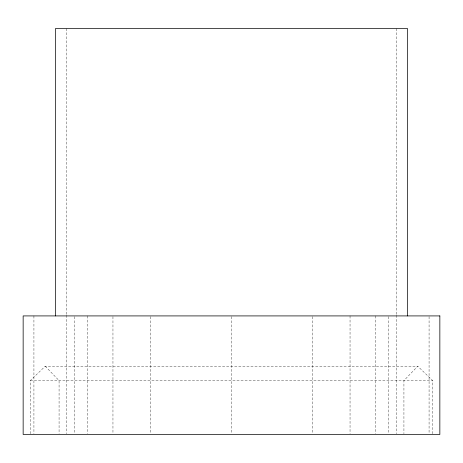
<?xml version="1.0" encoding="UTF-8"?>
<svg xmlns="http://www.w3.org/2000/svg" width="463" height="463" viewBox="0 0 463 463"><rect width="100%" height="100%" fill="white"/><g stroke="black" fill="none" stroke-linecap="round" stroke-linejoin="round"><path stroke-width="0.35" stroke-dasharray="2.31 1.74" d="M432.668 433.744L432.668 380.58L417.759 366.21L403.927 380.58L403.927 433.744M30.332 433.744L30.332 380.58L45.241 366.21L417.759 366.21M30.332 380.58L432.668 380.58M45.241 366.21L59.073 380.58L59.073 433.744M429.074 316.64L429.074 433.738M396.745 28.538L396.745 314.562M396.745 315.286L396.745 433.738M388.573 316.64L388.573 433.738M375.192 315.916L375.192 433.738M350.045 315.916L350.045 433.738M312.461 316.64L312.461 433.738M231.5 316.64L231.5 433.738M150.539 316.64L150.539 433.738M112.955 316.64L112.955 433.738M87.808 315.916L87.808 433.738M74.427 316.64L74.427 433.738M66.255 28.538L66.255 314.562M66.255 315.286L66.255 433.738M33.926 315.916L33.926 433.738"/><path stroke-width="0.69" d="M407.521 315.916L407.521 28.538L55.479 28.538L55.479 315.916M439.85 315.916L23.15 315.916L23.15 434.462L439.85 434.462L439.85 315.916"/></g></svg>
